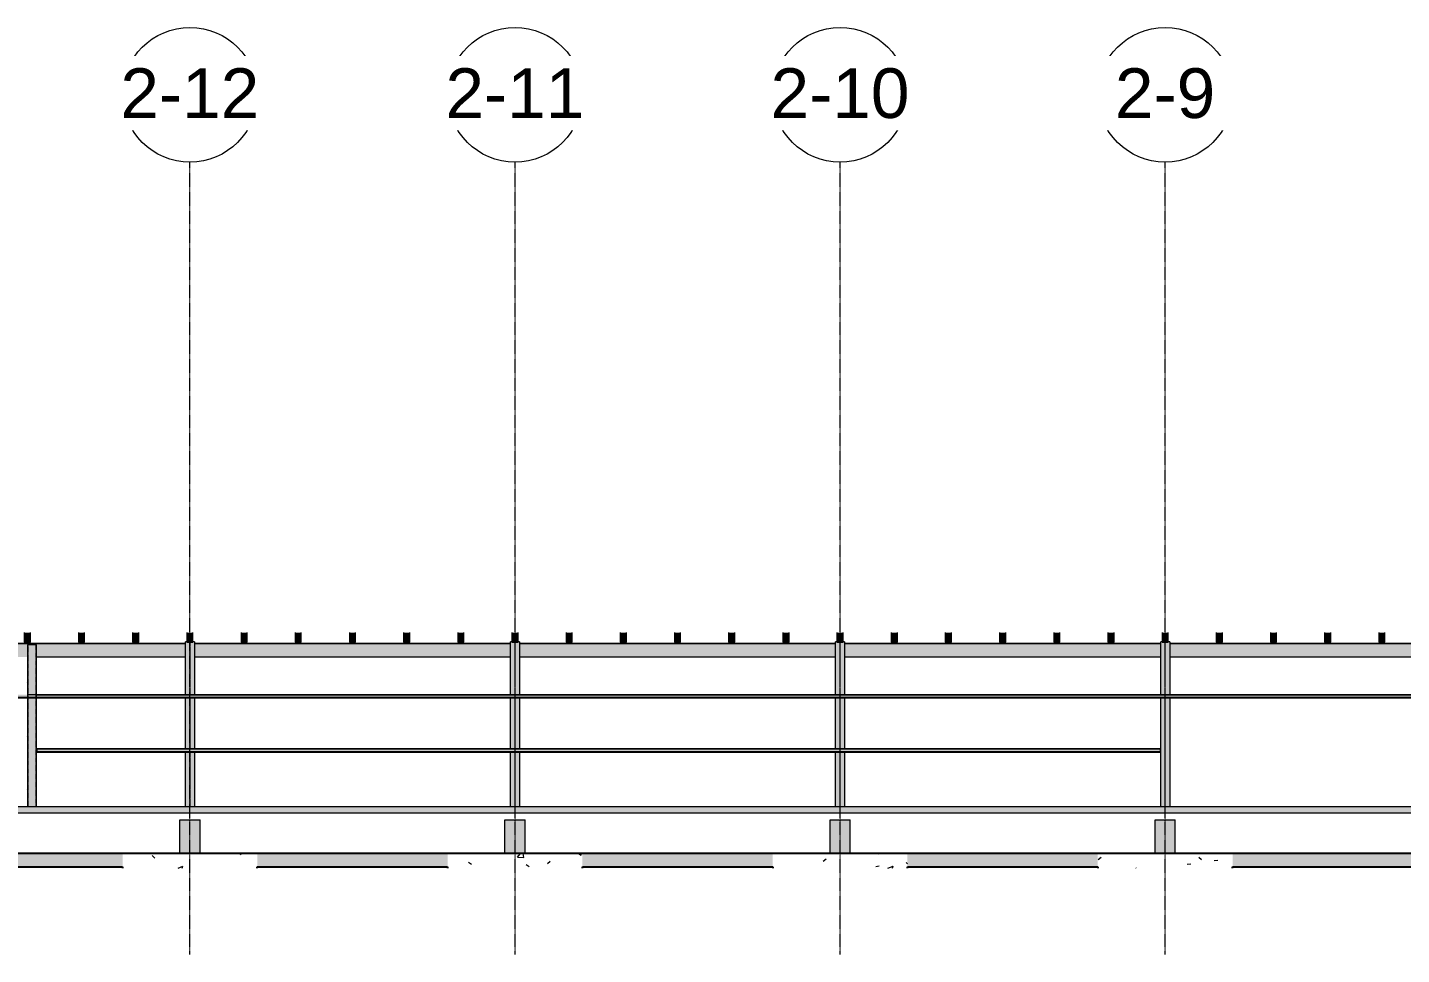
# Model space of a CAD drawing. Header units: inches. Extents: x 21954 to 47768, y -132 to 769.
# Drawn here: x 28552 to 29776, y -132 to 694 of the extents above; entities that cross this region are included whole.
import ezdxf

# ---------------------------------------------------------------- set-up
doc = ezdxf.new("R2010")
doc.units = ezdxf.units.IN
doc.header["$MEASUREMENT"] = 0
doc.linetypes.add('Grid Line 1_2_', pattern=[0.875, 0.5, -0.125, 0.125, -0.125])
doc.linetypes.add('Hidden 1_8_', pattern=[0.1875, 0.125, -0.0625])
for name, color, linetype, lineweight in [('C-BLDG-PADS', 91, 'Continuous', 9), ('S-BEAM', 12, 'Continuous', 9), ('S-COLS', 52, 'Continuous', 9), ('S-FNDN', 32, 'Continuous', 9), ('S-GRID', 1, 'Continuous', 9), ('S-GRID-IDEN', 1, 'Continuous', 9)]:
    doc.layers.add(name, color=color, linetype=linetype, lineweight=lineweight)
doc.styles.add('Arial', font='arial.ttf', dxfattribs={"height": 44.258982})
pattern_1 = [(50, (31469.516, 92.95), (68.8574, -6.02404), [7.2, -79.2]), (355, (31469.516, 92.95), (-13.3201, 72.2107), [5.76, -63.36]), (100.451, (31475.254, 92.446), (55.53753, 66.1862), [6.119, -67.31]), (46.184, (31469.52, 112.15), (102.455, -15.8907), [10.8, -118.8]), (96.636, (31478.05, 110.82), (89.7274, 93.5155), [9.179, -100.964]), (351.184, (31469.52, 112.15), (89.7283, 93.5149), [8.64, -95.04]), (21, (31479.116, 107.35), (57.30352, -38.65147), [7.2, -79.2]), (326, (31479.116, 107.35), (23.3584, 69.6146), [5.76, -63.36]), (71.451, (31483.89, 104.13), (80.66193, 30.96264), [6.119, -67.31]), (37.5, (31469.516, 92.948), (1.167627, 31.95777), [3.168, -59.424, 3.168, -61.152, -63.6]), (37.5, (31469.516, 92.948), (1.167627, 31.95777), [-126.912, 3.168, -60.432]), (7.5, (31469.516, 92.948), (25.2549, 37.86335), [3.168, -33.504, 3.168, -57.984, -24.24]), (7.5, (31469.516, 92.948), (25.2549, 37.86335), [-97.824, 3.168, -21.072]), (327.5, (31448.108, 92.948), (51.247365, -2.16529), [3.168, -20.832, 3.168, -71.712, -99.36]), (327.5, (31448.108, 92.948), (51.247365, -2.16529), [-98.88, 3.168, -96.192]), (317.5, (31438.51, 92.95), (55.98627, 9.60998), [3.168, -28.032, 3.168, -46.56, -70.56]), (317.5, (31438.51, 92.95), (55.98627, 9.60998), [-80.928, 3.168, -67.392])]

# ---------------------------------------------------------------- blocks, each defined once
blk = doc.blocks.new('Struct_Sports Complex_2015_rvt-2-Structural - Elevation - South')
at = {"layer": 'S-FNDN', "lineweight": 5}
for points in [[(23094.9, -42), (23094.9, -12), (23076.9, -12), (23076.9, -42)], [(23384.4, -42), (23384.4, -12), (23366.4, -12), (23366.4, -42)], [(23673.9, -42), (23673.9, -12), (23655.9, -12), (23655.9, -42)], [(23963.4, -42), (23963.4, -12), (23945.4, -12), (23945.4, -42)]]:
    blk.add_hatch(color=9, dxfattribs=at).paths.add_polyline_path(points, flags=0)
at = {"layer": 'S-FNDN'}
h = blk.add_hatch(dxfattribs=at)
h.set_pattern_fill('FP_3', color=256, style=0, pattern_type=2)
h.set_pattern_definition(pattern_1)
h.paths.add_polyline_path([(24303.9, -54), (24473.4, -54), (24473.4, -42), (24303.9, -42)], flags=0)
h.paths.add_polyline_path([(26238.4, -54), (26238.4, -42), (26022.9, -42), (26022.9, -54), (26087.4, -54)], flags=0)
h.paths.add_polyline_path([(22343.9, -54), (22525.3, -54), (22525.3, -42), (22343.9, -42)], flags=0)
h.paths.add_polyline_path([(22216.8, -54), (22283.9, -54), (22283.9, -42), (22103.8, -42), (22103.8, -54)], flags=0)
h.paths.add_polyline_path([(25938.9, -54), (25938.9, -42), (25733.4, -42), (25733.4, -54), (25810.9, -54)], flags=0)
h.paths.add_polyline_path([(22585.3, -54), (22765.3, -54), (22765.3, -42), (22585.3, -42)], flags=0)
h.paths.add_polyline_path([(25649.4, -54), (25649.4, -42), (25461.9, -42), (25461.9, -54), (25534.4, -54)], flags=0)
h.paths.add_polyline_path([(22825.3, -54), (23025.9, -54), (23025.9, -42), (22825.3, -42)], flags=0)
h.paths.add_polyline_path([(25341.9, -54), (25341.9, -42), (25172.4, -42), (25172.4, -54), (25258, -54)], flags=0)
h.paths.add_polyline_path([(23315.4, -54), (23315.4, -42), (23145.9, -42), (23145.9, -54)], flags=0)
h.paths.add_polyline_path([(25052.4, -54), (25052.4, -42), (24882.9, -42), (24882.9, -54), (24981.5, -54)], flags=0)
h.paths.add_polyline_path([(23435.4, -54), (23604.9, -54), (23604.9, -42), (23435.4, -42)], flags=0)
h.paths.add_polyline_path([(24762.9, -54), (24762.9, -42), (24593.4, -42), (24593.4, -54), (24705, -54)], flags=0)
h.paths.add_polyline_path([(23724.9, -54), (23894.4, -54), (23894.4, -42), (23724.9, -42)], flags=0)
h.paths.add_polyline_path([(24014.4, -54), (24183.9, -54), (24183.9, -42), (24014.4, -42)], flags=0)
h = blk.add_hatch(dxfattribs=at)
h.set_pattern_fill('FP_3', color=256, style=0, pattern_type=2)
h.set_pattern_definition(pattern_1)
h.paths.add_polyline_path([(23025.9, -55), (23145.9, -55), (23145.9, -42), (23025.9, -42), (23025.9, -54)], flags=0)
h = blk.add_hatch(dxfattribs=at)
h.set_pattern_fill('FP_3', color=256, style=0, pattern_type=2)
h.set_pattern_definition(pattern_1)
h.paths.add_polyline_path([(23315.4, -55), (23435.4, -55), (23435.4, -42), (23315.4, -42), (23315.4, -54)], flags=0)
h = blk.add_hatch(dxfattribs=at)
h.set_pattern_fill('FP_3', color=256, style=0, pattern_type=2)
h.set_pattern_definition(pattern_1)
h.paths.add_polyline_path([(23714.6, -55), (23724.9, -55), (23724.9, -42), (23604.9, -42), (23604.9, -55)], flags=0)
h = blk.add_hatch(dxfattribs=at)
h.set_pattern_fill('FP_3', color=256, style=0, pattern_type=2)
h.set_pattern_definition(pattern_1)
h.paths.add_polyline_path([(24004.1, -55), (24014.4, -55), (24014.4, -42), (23894.4, -42), (23894.4, -55)], flags=0)
at = {"layer": 'S-FNDN', "color": 250}
for p, q in [((23076.9, -12), (23094.9, -12)), ((23076.9, -42), (23076.9, -12)), ((23094.9, -42), (23094.9, -12)), ((23366.4, -12), (23384.4, -12)), ((23366.4, -42), (23366.4, -12)), ((23384.4, -42), (23384.4, -12)), ((23655.9, -12), (23673.9, -12)), ((23655.9, -42), (23655.9, -12)), ((23673.9, -42), (23673.9, -12)), ((23945.4, -12), (23963.4, -12)), ((23945.4, -42), (23945.4, -12)), ((23963.4, -42), (23963.4, -12))]:
    blk.add_line(p, q, dxfattribs=at)
at = {"layer": 'S-FNDN', "color": 7, "lineweight": 25}
for p, q in [((23025.9, -42), (22825.3, -42)), ((23145.9, -42), (23025.9, -42)), ((23315.4, -42), (23145.9, -42)), ((23435.4, -42), (23315.4, -42)), ((23604.9, -42), (23435.4, -42)), ((23724.9, -42), (23604.9, -42)), ((23894.4, -42), (23724.9, -42)), ((24014.4, -42), (23894.4, -42)), ((24183.9, -42), (24014.4, -42)), ((22825.3, -54), (23025.9, -54)), ((23025.9, -54), (23025.9, -55)), ((23145.9, -54), (23315.4, -54)), ((23145.9, -55), (23145.9, -54)), ((23315.4, -54), (23315.4, -55)), ((23435.4, -54), (23604.9, -54)), ((23435.4, -55), (23435.4, -54)), ((23604.9, -54), (23604.9, -55)), ((23724.9, -54), (23894.4, -54)), ((23724.9, -55), (23724.9, -54)), ((23894.4, -54), (23894.4, -55)), ((24014.4, -54), (24183.9, -54)), ((24014.4, -55), (24014.4, -54))]:
    blk.add_line(p, q, dxfattribs=at)
blk = doc.blocks.new('W-Wide Flange-Column - B2_D-1169473-Structural - Elevation - South')
at = {"layer": 'S-COLS'}
h = blk.add_hatch(color=256, dxfattribs=at)
h.paths.add_polyline_path([(23081.9, 0), (23089.9, 0), (23089.9, 48.3), (23081.9, 48.3)], flags=0)
h.paths.add_polyline_path([(23089.9, 51.3), (23089.9, 96.7), (23081.9, 96.7), (23081.9, 51.3)], flags=0)
h.paths.add_polyline_path([(23081.9, 99.7), (23089.9, 99.7), (23089.9, 146.5), (23088.6, 146.5), (23088.6, 146.2), (23083.1, 146.2), (23083.1, 146.5), (23081.9, 146.5), (23081.9, 132.6)], flags=0)
for p, q in [((23081.9, 99.7), (23081.9, 146.5)), ((23083.1, 146.5), (23081.9, 146.5)), ((23089.9, 146.5), (23088.6, 146.5)), ((23089.9, 146.5), (23089.9, 99.7)), ((23081.9, 51.3), (23081.9, 96.7)), ((23089.9, 96.7), (23089.9, 51.3)), ((23081.9, 0), (23081.9, 48.3)), ((23089.9, 48.3), (23089.9, 0))]:
    blk.add_line(p, q, dxfattribs=at)
at = {"layer": 'S-COLS', "linetype": 'Hidden 1_8_'}
for p, q in [((23085.7, 146.2), (23085.7, 99.7)), ((23086, 99.7), (23086, 146.2)), ((23085.7, 96.7), (23085.7, 51.3)), ((23086, 51.3), (23086, 96.7)), ((23085.7, 48.3), (23085.7, 0)), ((23086, 0), (23086, 48.3))]:
    blk.add_line(p, q, dxfattribs=at)
blk = doc.blocks.new('W-Wide Flange-Column - B2_D-V22-Structural - Elevation - South')
at = {"layer": 'S-COLS'}
h = blk.add_hatch(color=256, dxfattribs=at)
h.paths.add_polyline_path([(23958.4, 0), (23958.4, 96.7), (23950.4, 96.7), (23950.4, 0)], flags=0)
h.paths.add_polyline_path([(23958.4, 99.7), (23958.4, 146.5), (23957.1, 146.5), (23957.1, 146.2), (23951.6, 146.2), (23951.6, 146.5), (23950.4, 146.5), (23950.4, 99.7)], flags=0)
for p, q in [((23950.4, 99.7), (23950.4, 146.5)), ((23951.6, 146.5), (23950.4, 146.5)), ((23958.4, 146.5), (23957.1, 146.5)), ((23958.4, 146.5), (23958.4, 99.7)), ((23950.4, 0), (23950.4, 96.7)), ((23958.4, 96.7), (23958.4, 0))]:
    blk.add_line(p, q, dxfattribs=at)
at = {"layer": 'S-COLS', "linetype": 'Hidden 1_8_'}
for p, q in [((23954.2, 146.2), (23954.2, 99.7)), ((23954.5, 99.7), (23954.5, 146.2)), ((23954.2, 96.7), (23954.2, 0)), ((23954.5, 0), (23954.5, 96.7))]:
    blk.add_line(p, q, dxfattribs=at)
blk = doc.blocks.new('W-Wide Flange - 8_ WIDE-1169474-Structural - Elevation - South')
at = {"layer": 'S-BEAM'}
h = blk.add_hatch(color=256, dxfattribs=at)
h.paths.add_polyline_path([(23951.6, 147.1), (23951.6, 147.2), (23951.4, 147.2), (23951.4, 147.1)], flags=0)
h.paths.add_polyline_path([(23957.1, 147.1), (23957.4, 147.1), (23957.4, 147.2), (23957.4, 147.2), (23957.1, 147.2)], flags=0)
h = blk.add_hatch(color=256, dxfattribs=at)
h.paths.add_polyline_path([(23957.1, 146.5), (23957.4, 146.5), (23957.4, 147.1), (23957.1, 147), (23957.1, 146.7)], flags=0)
h.paths.add_polyline_path([(23951.6, 146.5), (23951.6, 147.1), (23951.4, 147.1), (23951.4, 146.5)], flags=0)
for p, q in [((23951.4, 147.1), (23951.4, 147.2)), ((23951.6, 147.1), (23951.4, 147.1)), ((23951.4, 147.1), (23951.4, 146.5)), ((23957.4, 147.1), (23957.1, 147.1)), ((23957.4, 147.1), (23957.4, 147.2)), ((23957.4, 146.5), (23957.4, 147.1))]:
    blk.add_line(p, q, dxfattribs=at)
blk = doc.blocks.new('Girt_C - 8_D-1099926-Structural - Elevation - South')
at = {"layer": 'S-BEAM'}
h = blk.add_hatch(color=256, dxfattribs=at)
h.paths.add_polyline_path([(26270.4, 99.2), (26270.4, 99.6), (22949.3, 99.6), (22949.3, 99.2), (26260.2, 99.2)], flags=0)
h.paths.add_polyline_path([(22078.5, 99.2), (22941.3, 99.2), (22941.3, 99.6), (22072.6, 99.6), (22072.6, 99.2)], flags=0)
h.paths.add_polyline_path([(22948.6, 99.4), (22948.9, 99.5), (22948.9, 99.6), (22941.7, 99.5), (22942, 99.4)], flags=0)
h = blk.add_hatch(color=256, dxfattribs=at)
h.paths.add_polyline_path([(24221.2, 96.9), (26270.4, 96.9), (26270.4, 99.2), (22949.3, 99.2), (22949.3, 96.9), (24152.1, 96.9)], flags=0)
h.paths.add_polyline_path([(22804.3, 96.9), (22941.3, 96.9), (22941.3, 99.2), (22072.6, 99.2), (22072.6, 96.9), (22769.7, 96.9)], flags=0)
for p, q in [((22941.6, 99.7), (22948.9, 99.7)), ((22941.6, 99.6), (22948.9, 99.6)), ((22949.3, 99.7), (26270.4, 99.7)), ((22949.3, 99.6), (26270.4, 99.6)), ((22949.3, 99.2), (26270.4, 99.2)), ((22949.3, 96.9), (26270.4, 96.9))]:
    blk.add_line(p, q, dxfattribs=at)
at = {"layer": 'S-BEAM', "lineweight": 15}
for p, q in [((26270.4, 96.8), (22072.6, 96.8)), ((22072.6, 96.7), (26270.4, 96.7))]:
    blk.add_line(p, q, dxfattribs=at)
blk = doc.blocks.new('W-Wide Flange - W12X19-1098908-Structural - Elevation - South')
at = {"layer": 'S-BEAM'}
h = blk.add_hatch(color=256, dxfattribs=at)
h.paths.add_polyline_path([(24537.4, 144.7), (24818.9, 144.7), (24818.9, 145.1), (24537.4, 145.1)], flags=0)
h.paths.add_polyline_path([(26262.9, 144.7), (26262.9, 145.1), (25985.9, 145.1), (25985.9, 144.7), (26260.2, 144.7)], flags=0)
h.paths.add_polyline_path([(22804.3, 144.7), (23081.9, 144.7), (23081.9, 145.1), (22803.4, 145.1), (22803.4, 144.7)], flags=0)
h.paths.add_polyline_path([(25975.9, 144.7), (25975.9, 145.1), (25696.4, 145.1), (25696.4, 144.7), (25966.4, 144.7)], flags=0)
h.paths.add_polyline_path([(23089.9, 144.7), (23371.4, 144.7), (23371.4, 145.1), (23089.9, 145.1)], flags=0)
h.paths.add_polyline_path([(23379.4, 144.7), (23660.9, 144.7), (23660.9, 145.1), (23379.4, 145.1)], flags=0)
h.paths.add_polyline_path([(25686.4, 144.7), (25686.4, 145.1), (25405.9, 145.1), (25405.9, 144.7), (25672.7, 144.7)], flags=0)
h.paths.add_polyline_path([(23668.9, 144.7), (23950.4, 144.7), (23950.4, 145.1), (23668.9, 145.1)], flags=0)
h.paths.add_polyline_path([(25397.9, 144.7), (25397.9, 145.1), (25116.4, 145.1), (25116.4, 144.7), (25396.2, 144.7)], flags=0)
h.paths.add_polyline_path([(23958.4, 144.7), (24239.9, 144.7), (24239.9, 145.1), (23958.4, 145.1)], flags=0)
h.paths.add_polyline_path([(25108.4, 144.7), (25108.4, 145.1), (24826.9, 145.1), (24826.9, 144.7), (25102.4, 144.7)], flags=0)
h.paths.add_polyline_path([(24247.9, 144.7), (24529.4, 144.7), (24529.4, 145.1), (24247.9, 145.1)], flags=0)
h = blk.add_hatch(color=256, dxfattribs=at)
h.paths.add_polyline_path([(22803.4, 144.2), (23081.9, 144.2), (23081.9, 144.7), (22803.4, 144.6), (22803.4, 144.3)], flags=0)
h.paths.add_polyline_path([(25405.9, 144.2), (25686.4, 144.2), (25686.4, 144.7), (25405.9, 144.6), (25405.9, 144.2)], flags=0)
h.paths.add_polyline_path([(26262.9, 144.2), (26262.9, 144.7), (25985.9, 144.6), (25985.9, 144.2), (26260.2, 144.2)], flags=0)
h.paths.add_polyline_path([(23089.9, 144.2), (23371.4, 144.2), (23371.4, 144.7), (23089.9, 144.6), (23089.9, 144.3)], flags=0)
h.paths.add_polyline_path([(23379.4, 144.2), (23660.9, 144.3), (23660.9, 144.7), (23379.4, 144.6), (23379.4, 144.3)], flags=0)
h.paths.add_polyline_path([(23668.9, 144.2), (23950.4, 144.3), (23950.4, 144.7), (23668.9, 144.6), (23668.9, 144.3)], flags=0)
h.paths.add_polyline_path([(23958.4, 144.2), (24239.9, 144.3), (24239.9, 144.7), (23958.4, 144.6), (23958.4, 144.3)], flags=0)
h.paths.add_polyline_path([(25975.9, 144.2), (25975.9, 144.7), (25696.4, 144.6), (25696.4, 144.2), (25966.4, 144.2)], flags=0)
h.paths.add_polyline_path([(24247.9, 144.2), (24529.4, 144.2), (24529.4, 144.7), (24247.9, 144.6), (24247.9, 144.3)], flags=0)
h.paths.add_polyline_path([(24537.4, 144.2), (24818.9, 144.2), (24818.9, 144.7), (24537.4, 144.6), (24537.4, 144.2)], flags=0)
h.paths.add_polyline_path([(25397.9, 144.2), (25397.9, 144.7), (25116.4, 144.6), (25116.4, 144.2), (25396.2, 144.2)], flags=0)
h.paths.add_polyline_path([(24826.9, 144.2), (25108.4, 144.2), (25108.4, 144.7), (24826.9, 144.6), (24826.9, 144.2)], flags=0)
h = blk.add_hatch(color=256, dxfattribs=at)
h.paths.add_polyline_path([(22803.4, 133.7), (22941.3, 133.7), (22941.3, 144), (22949.3, 144), (22949.3, 133.7), (23081.9, 133.7), (23081.9, 144.2), (22803.4, 144.2), (22803.4, 137.3)], flags=0)
h.paths.add_polyline_path([(26260.2, 133.7), (26262.9, 133.7), (26262.9, 144.2), (25985.9, 144.2), (25985.9, 133.7), (26225.6, 133.7)], flags=0)
h.paths.add_polyline_path([(23089.9, 133.7), (23371.4, 133.7), (23371.4, 144.2), (23089.9, 144.2), (23089.9, 142)], flags=0)
h.paths.add_polyline_path([(25975.9, 133.7), (25975.9, 144.2), (25696.4, 144.2), (25696.4, 133.7), (25966.4, 133.7)], flags=0)
h.paths.add_polyline_path([(23379.4, 133.7), (23660.9, 133.7), (23660.9, 144.2), (23379.4, 144.2), (23379.4, 142)], flags=0)
h.paths.add_polyline_path([(25686.4, 133.7), (25686.4, 144.2), (25405.9, 144.2), (25405.9, 133.7), (25672.7, 133.7)], flags=0)
h.paths.add_polyline_path([(23668.9, 133.7), (23950.4, 133.7), (23950.4, 144.2), (23668.9, 144.2)], flags=0)
h.paths.add_polyline_path([(23958.4, 133.7), (24239.9, 133.7), (24239.9, 144.2), (23958.4, 144.2), (23958.4, 142)], flags=0)
h.paths.add_polyline_path([(25397.9, 133.7), (25397.9, 144.2), (25116.4, 144.2), (25116.4, 133.7), (25396.2, 133.7)], flags=0)
h.paths.add_polyline_path([(25108.4, 133.7), (25108.4, 144.2), (24826.9, 144.2), (24826.9, 133.7), (25102.4, 133.7)], flags=0)
h.paths.add_polyline_path([(24247.9, 133.7), (24529.4, 133.7), (24529.4, 144.2), (24247.9, 144.2), (24247.9, 142)], flags=0)
h.paths.add_polyline_path([(24566.8, 133.7), (24818.9, 133.7), (24818.9, 144.2), (24537.4, 144.2), (24537.4, 133.7), (24549.5, 133.7)], flags=0)
h = blk.add_hatch(color=256, dxfattribs=at)
h.paths.add_polyline_path([(26262.9, 133.2), (26262.9, 133.7), (25985.9, 133.7), (25985.9, 133.2), (26260.2, 133.2)], flags=0)
h.paths.add_polyline_path([(23950.4, 133.2), (23950.4, 133.7), (23668.9, 133.7), (23668.9, 133.2), (23944.7, 133.2)], flags=0)
h.paths.add_polyline_path([(25102.4, 133.2), (25108.4, 133.3), (25108.4, 133.7), (24826.9, 133.6), (24826.9, 133.2), (25085.2, 133.2)], flags=0)
h.paths.add_polyline_path([(22977.1, 133.2), (23081.9, 133.3), (23081.9, 133.7), (22949.3, 133.7), (22949.3, 133.2)], flags=0)
h.paths.add_polyline_path([(24774.1, 133.2), (24818.9, 133.3), (24818.9, 133.7), (24537.4, 133.7), (24537.4, 133.2), (24705, 133.2)], flags=0)
h.paths.add_polyline_path([(25116.4, 133.2), (25397.9, 133.3), (25397.9, 133.7), (25116.4, 133.6), (25116.4, 133.2)], flags=0)
h.paths.add_polyline_path([(22803.4, 133.2), (22941.3, 133.3), (22941.3, 133.7), (22803.4, 133.7), (22803.4, 133.2)], flags=0)
h.paths.add_polyline_path([(23958.4, 133.2), (24239.9, 133.3), (24239.9, 133.7), (23958.4, 133.7), (23958.4, 133.2)], flags=0)
h.paths.add_polyline_path([(24247.9, 133.2), (24529.4, 133.3), (24529.4, 133.7), (24247.9, 133.7), (24247.9, 133.2)], flags=0)
h.paths.add_polyline_path([(23357.2, 133.2), (23371.4, 133.3), (23371.4, 133.7), (23089.9, 133.7), (23089.9, 133.2), (23322.7, 133.2)], flags=0)
h.paths.add_polyline_path([(25975.9, 133.2), (25975.9, 133.7), (25696.4, 133.7), (25696.4, 133.2), (25966.4, 133.2)], flags=0)
h.paths.add_polyline_path([(23379.4, 133.2), (23660.9, 133.3), (23660.9, 133.7), (23379.4, 133.7), (23379.4, 133.2)], flags=0)
h.paths.add_polyline_path([(25405.9, 133.2), (25686.4, 133.3), (25686.4, 133.7), (25405.9, 133.6), (25405.9, 133.2)], flags=0)
h = blk.add_hatch(color=256, dxfattribs=at)
h.paths.add_polyline_path([(26260.2, 132.9), (26262.9, 132.9), (26262.9, 133.2), (25985.9, 133.2), (25985.9, 132.9), (26225.6, 132.9)], flags=0)
h.paths.add_polyline_path([(22804.3, 132.9), (22941.3, 132.9), (22941.3, 133.2), (22803.4, 133.2), (22803.4, 132.9)], flags=0)
h.paths.add_polyline_path([(22949.3, 132.9), (23081.9, 132.9), (23081.9, 133.2), (22949.3, 133.2)], flags=0)
h.paths.add_polyline_path([(25975.9, 132.9), (25975.9, 133.2), (25696.4, 133.2), (25696.4, 132.9), (25966.4, 132.9)], flags=0)
h.paths.add_polyline_path([(23089.9, 132.9), (23371.4, 132.9), (23371.4, 133.2), (23089.9, 133.2)], flags=0)
h.paths.add_polyline_path([(23379.4, 132.9), (23660.9, 132.9), (23660.9, 133.2), (23379.4, 133.2)], flags=0)
h.paths.add_polyline_path([(25686.4, 132.9), (25686.4, 133.2), (25405.9, 133.2), (25405.9, 132.9), (25672.7, 132.9)], flags=0)
h.paths.add_polyline_path([(23668.9, 132.9), (23950.4, 132.9), (23950.4, 133.2), (23668.9, 133.2)], flags=0)
h.paths.add_polyline_path([(25397.9, 132.9), (25397.9, 133.2), (25116.4, 133.2), (25116.4, 132.9), (25396.2, 132.9)], flags=0)
h.paths.add_polyline_path([(23958.4, 132.9), (24239.9, 132.9), (24239.9, 133.2), (23958.4, 133.2)], flags=0)
h.paths.add_polyline_path([(25108.4, 132.9), (25108.4, 133.2), (24826.9, 133.2), (24826.9, 132.9), (25102.4, 132.9)], flags=0)
h.paths.add_polyline_path([(24818.9, 132.9), (24818.9, 133.2), (24537.4, 133.2), (24537.4, 132.9), (24808.7, 132.9)], flags=0)
h.paths.add_polyline_path([(24247.9, 132.9), (24529.4, 132.9), (24529.4, 133.2), (24247.9, 133.2)], flags=0)
for p, q in [((23081.9, 145.1), (22803.4, 145.1)), ((23081.9, 144.7), (22803.4, 144.7)), ((23371.4, 145.1), (23089.9, 145.1)), ((23371.4, 144.7), (23089.9, 144.7)), ((23660.9, 145.1), (23379.4, 145.1)), ((23660.9, 144.7), (23379.4, 144.7)), ((23950.4, 145.1), (23668.9, 145.1)), ((23950.4, 144.7), (23668.9, 144.7)), ((24239.9, 145.1), (23958.4, 145.1)), ((24239.9, 144.7), (23958.4, 144.7)), ((22949.3, 133.2), (23081.9, 133.2)), ((23081.9, 132.9), (22949.3, 132.9)), ((23089.9, 133.2), (23371.4, 133.2)), ((23371.4, 132.9), (23089.9, 132.9)), ((23379.4, 133.2), (23660.9, 133.2)), ((23660.9, 132.9), (23379.4, 132.9)), ((23668.9, 133.2), (23950.4, 133.2)), ((23950.4, 132.9), (23668.9, 132.9)), ((23958.4, 133.2), (24239.9, 133.2)), ((24239.9, 132.9), (23958.4, 132.9))]:
    blk.add_line(p, q, dxfattribs=at)
blk = doc.blocks.new('HSS-Hollow Structural Section-Column - HSS8X8X3_8-1159169-Structural - Elevation - South')
at = {"layer": 'S-COLS', "linetype": 'Hidden 1_8_'}
for p, q in [((22941.6, 144), (22941.6, 0)), ((22948.9, 0), (22948.9, 144))]:
    blk.add_line(p, q, dxfattribs=at)
blk = doc.blocks.new('Dimension Lumber - 5_5 x 7_5 Glulam-1166126-Structural - Elevation - South')
at = {"layer": 'S-BEAM'}
for points in [[(22847.4, 153.7), (22847.4, 154.7), (22841.9, 154.7), (22841.9, 153.7)], [(22847.4, 146.2), (22847.4, 153.7), (22841.9, 153.7), (22841.9, 146.2)]]:
    blk.add_hatch(color=256, dxfattribs=at).paths.add_polyline_path(points, flags=0)
for p, q in [((22841.9, 154.7), (22841.9, 153.7)), ((22847.4, 153.7), (22847.4, 154.7))]:
    blk.add_line(p, q, dxfattribs=at)
at = {"layer": 'S-BEAM', "lineweight": 15}
for p, q in [((22847.4, 153.7), (22841.9, 153.7)), ((22841.9, 153.7), (22841.9, 146.2)), ((22847.4, 146.2), (22847.4, 153.7)), ((22841.9, 146.2), (22847.4, 146.2))]:
    blk.add_line(p, q, dxfattribs=at)
blk = doc.blocks.new('Dimension Lumber - 5_5 x 7_5 Glulam-1166127-Structural - Elevation - South')
at = {"layer": 'S-BEAM'}
for points in [[(23957.1, 153.7), (23957.1, 154.7), (23951.6, 154.7), (23951.6, 153.7)], [(23951.6, 146.2), (23957.1, 146.2), (23957.1, 153.7), (23951.6, 153.7), (23951.6, 151.4)]]:
    blk.add_hatch(color=256, dxfattribs=at).paths.add_polyline_path(points, flags=0)
for p, q in [((23951.6, 154.7), (23951.6, 153.7)), ((23957.1, 153.7), (23957.1, 154.7))]:
    blk.add_line(p, q, dxfattribs=at)
at = {"layer": 'S-BEAM', "lineweight": 15}
for p, q in [((23957.1, 153.7), (23951.6, 153.7)), ((23951.6, 153.7), (23951.6, 146.2)), ((23957.1, 146.2), (23957.1, 153.7)), ((23951.6, 146.2), (23957.1, 146.2))]:
    blk.add_line(p, q, dxfattribs=at)
blk = doc.blocks.new('Girt_C - 8_D-1182436-Structural - Elevation - South')
at = {"layer": 'S-BEAM'}
for points in [[(23875.6, 48.8), (23949.9, 48.8), (23949.9, 51.1), (22949.8, 51.1), (22949.8, 48.8), (23599.1, 48.8)], [(23875.6, 48.4), (23949.9, 48.4), (23949.9, 48.8), (22949.8, 48.8), (22949.8, 48.4), (23599.1, 48.4)]]:
    blk.add_hatch(color=256, dxfattribs=at).paths.add_polyline_path(points, flags=0)
at = {"layer": 'S-BEAM', "lineweight": 15}
for p, q in [((23949.9, 51.3), (22949.8, 51.3)), ((22949.8, 51.3), (22949.8, 51.2)), ((22949.8, 51.2), (23949.9, 51.2)), ((23949.9, 51.2), (23949.9, 51.3))]:
    blk.add_line(p, q, dxfattribs=at)
at = {"layer": 'S-BEAM'}
for p, q in [((22949.8, 51.1), (22949.8, 51.2)), ((22949.8, 51.1), (23949.9, 51.1)), ((22949.8, 48.8), (22949.8, 51.1)), ((23949.9, 51.2), (23949.9, 51.1)), ((23949.9, 51.1), (23949.9, 48.8)), ((22949.8, 48.8), (23949.9, 48.8)), ((22949.8, 48.4), (22949.8, 48.8)), ((22949.8, 48.4), (23949.9, 48.4)), ((22949.8, 48.3), (22949.8, 48.4)), ((22949.8, 48.3), (23949.9, 48.3)), ((23949.9, 48.8), (23949.9, 48.4)), ((23949.9, 48.4), (23949.9, 48.3))]:
    blk.add_line(p, q, dxfattribs=at)
blk = doc.blocks.new('Grid - Grid Head - Circle-14747-Structural - Elevation - South')
at = {"layer": 'S-GRID-IDEN'}
blk.add_circle((23085.9, 633.8), 60, dxfattribs=at)

msp = doc.modelspace()

# ---------------------------------------------------------------- hatches: boundary and pattern name
at = {"layer": 'C-BLDG-PADS', "lineweight": 5}
msp.add_hatch(color=256, dxfattribs=at).paths.add_polyline_path([(31698.2, -6), (31887.8, -6), (31887.8, 0), (27677, 0), (27677, -6), (31421.8, -6)], flags=0)
at = {"layer": 'S-COLS'}
h = msp.add_hatch(dxfattribs=at)
h.set_pattern_fill('FP_4', color=256, style=0, pattern_type=2)
h.set_pattern_definition([(45, (31469.516, 92.948), (-23.7588, 23.7588), []), (45, (31469.516, 128.948), (-23.7588, 23.7588), [])])
h.paths.add_polyline_path([(28559.8, 0), (28560.1, 0), (28560.1, 144), (28559.8, 144), (28559.8, 95.1)], flags=0)
h.paths.add_polyline_path([(28552.5, 0), (28552.5, 144), (28552.1, 144), (28552.1, 0)], flags=0)
at = {"layer": 'S-COLS', "lineweight": 5}
h = msp.add_hatch(color=256, dxfattribs=at)
h.paths.add_polyline_path([(28552.7, 0), (28552.8, 0), (28552.8, 96.7), (28552.5, 96.7), (28552.5, 0)], flags=0)
h.paths.add_polyline_path([(28552.7, 96.8), (28552.8, 96.8), (28552.8, 99.4), (28552.5, 99.5), (28552.6, 99.7), (28552.8, 99.7), (28552.8, 144), (28552.5, 144), (28552.6, 96.8), (28552.7, 96.8)], flags=0)
h = msp.add_hatch(color=256, dxfattribs=at)
h.paths.add_polyline_path([(28559.4, 0), (28559.4, 96.7), (28552.8, 96.7), (28552.8, 0)], flags=0)
h.paths.add_polyline_path([(28559.4, 96.8), (28559.4, 99.4), (28552.8, 99.4), (28552.8, 96.8)], flags=0)
h.paths.add_polyline_path([(28552.8, 99.7), (28559.4, 99.7), (28559.4, 144), (28552.8, 144), (28552.8, 132.6)], flags=0)
h = msp.add_hatch(color=256, dxfattribs=at)
h.paths.add_polyline_path([(28559.6, 0), (28559.8, 0), (28559.7, 96.7), (28559.4, 96.7), (28559.4, 0)], flags=0)
h.paths.add_polyline_path([(28559.6, 96.8), (28559.8, 96.8), (28559.7, 144), (28559.4, 144), (28559.5, 99.7), (28559.8, 99.6), (28559.6, 99.4), (28559.4, 99.4), (28559.5, 96.8)], flags=0)

# ---------------------------------------------------------------- linework, layer by layer
at = {"layer": 'C-BLDG-PADS'}
for p, q in [((27677, 0), (28552.1, 0)), ((28552.5, 0), (28559.8, 0)), ((28560.1, 0), (31887.8, 0)), ((31887.8, -6), (27677, -6))]:
    msp.add_line(p, q, dxfattribs=at)
at = {"layer": 'S-COLS', "lineweight": 15}
for p, q in [((28552.5, 144), (28552.1, 144)), ((28552.1, 144), (28552.1, 0)), ((28552.5, 0), (28552.5, 144)), ((28560.1, 144), (28559.8, 144)), ((28559.8, 144), (28559.8, 0)), ((28560.1, 0), (28560.1, 144)), ((28552.1, 0), (28552.5, 0)), ((28559.8, 0), (28560.1, 0))]:
    msp.add_line(p, q, dxfattribs=at)
at = {"layer": 'S-COLS'}
for p, q in [((28552.8, 144), (28552.5, 144)), ((28559.4, 144), (28552.8, 144)), ((28559.8, 144), (28559.4, 144))]:
    msp.add_line(p, q, dxfattribs=at)
at = {"layer": 'S-GRID', "linetype": 'Grid Line 1_2_'}
for p, q in [((28696.8, -132), (28696.8, 573.8)), ((28696.8, -132), (28696.8, 573.8)), ((28986.3, -132), (28986.3, 573.8)), ((28986.3, -132), (28986.3, 573.8)), ((29275.8, -132), (29275.8, 573.8)), ((29275.8, -132), (29275.8, 573.8)), ((29565.3, -132), (29565.3, 573.8)), ((29565.3, -132), (29565.3, 573.8))]:
    msp.add_line(p, q, dxfattribs=at)

# ---------------------------------------------------------------- block references
at = {"color": 10, "lineweight": 5}
msp.add_blockref('Struct_Sports Complex_2015_rvt-2-Structural - Elevation - South', (5610.9, 0), dxfattribs=at)
at = {"layer": 'S-BEAM'}
for name, p in [('Dimension Lumber - 5_5 x 7_5 Glulam-1166126-Structural - Elevation - South', (5707.4, 0)), ('Dimension Lumber - 5_5 x 7_5 Glulam-1166126-Structural - Elevation - South', (5755.6, 0)), ('Dimension Lumber - 5_5 x 7_5 Glulam-1166126-Structural - Elevation - South', (5803.9, 0)), ('Dimension Lumber - 5_5 x 7_5 Glulam-1166126-Structural - Elevation - South', (5852.1, 0)), ('Dimension Lumber - 5_5 x 7_5 Glulam-1166126-Structural - Elevation - South', (5900.4, 0)), ('Dimension Lumber - 5_5 x 7_5 Glulam-1166126-Structural - Elevation - South', (5948.6, 0)), ('Dimension Lumber - 5_5 x 7_5 Glulam-1166126-Structural - Elevation - South', (5996.9, 0)), ('Dimension Lumber - 5_5 x 7_5 Glulam-1166126-Structural - Elevation - South', (6045.1, 0)), ('Dimension Lumber - 5_5 x 7_5 Glulam-1166126-Structural - Elevation - South', (6093.4, 0)), ('Dimension Lumber - 5_5 x 7_5 Glulam-1166126-Structural - Elevation - South', (6141.6, 0)), ('Dimension Lumber - 5_5 x 7_5 Glulam-1166126-Structural - Elevation - South', (6189.9, 0)), ('Dimension Lumber - 5_5 x 7_5 Glulam-1166126-Structural - Elevation - South', (6238.1, 0)), ('Dimension Lumber - 5_5 x 7_5 Glulam-1166126-Structural - Elevation - South', (6286.4, 0)), ('Dimension Lumber - 5_5 x 7_5 Glulam-1166126-Structural - Elevation - South', (6334.6, 0)), ('Dimension Lumber - 5_5 x 7_5 Glulam-1166126-Structural - Elevation - South', (6382.9, 0)), ('Dimension Lumber - 5_5 x 7_5 Glulam-1166126-Structural - Elevation - South', (6431.1, 0)), ('Dimension Lumber - 5_5 x 7_5 Glulam-1166126-Structural - Elevation - South', (6479.4, 0)), ('Dimension Lumber - 5_5 x 7_5 Glulam-1166126-Structural - Elevation - South', (6527.6, 0)), ('Dimension Lumber - 5_5 x 7_5 Glulam-1166126-Structural - Elevation - South', (6575.9, 0)), ('Dimension Lumber - 5_5 x 7_5 Glulam-1166126-Structural - Elevation - South', (6624.1, 0)), ('Dimension Lumber - 5_5 x 7_5 Glulam-1166126-Structural - Elevation - South', (6672.4, 0)), ('W-Wide Flange - 8_ WIDE-1169474-Structural - Elevation - South', (5610.9, 0)), ('Dimension Lumber - 5_5 x 7_5 Glulam-1166127-Structural - Elevation - South', (5610.9, 0)), ('Dimension Lumber - 5_5 x 7_5 Glulam-1166127-Structural - Elevation - South', (5659.1, 0)), ('Dimension Lumber - 5_5 x 7_5 Glulam-1166127-Structural - Elevation - South', (5707.4, 0)), ('Dimension Lumber - 5_5 x 7_5 Glulam-1166127-Structural - Elevation - South', (5755.6, 0)), ('Dimension Lumber - 5_5 x 7_5 Glulam-1166127-Structural - Elevation - South', (5803.9, 0)), ('W-Wide Flange - W12X19-1098908-Structural - Elevation - South', (5610.9, 0)), ('Girt_C - 8_D-1099926-Structural - Elevation - South', (5610.9, 0)), ('Girt_C - 8_D-1182436-Structural - Elevation - South', (5610.9, 0))]:
    msp.add_blockref(name, p, dxfattribs=at)
at = {"layer": 'S-COLS', "linetype": 'Hidden 1_8_'}
msp.add_blockref('HSS-Hollow Structural Section-Column - HSS8X8X3_8-1159169-Structural - Elevation - South', (5610.9, 0), dxfattribs=at)
at = {"layer": 'S-COLS'}
for name, p in [('W-Wide Flange-Column - B2_D-1169473-Structural - Elevation - South', (5610.9, 0)), ('W-Wide Flange-Column - B2_D-1169473-Structural - Elevation - South', (5900.4, 0)), ('W-Wide Flange-Column - B2_D-1169473-Structural - Elevation - South', (6189.9, 0)), ('W-Wide Flange-Column - B2_D-V22-Structural - Elevation - South', (5610.9, 0))]:
    msp.add_blockref(name, p, dxfattribs=at)
at = {"layer": 'S-GRID-IDEN'}
for p in [(5610.9, 0), (5900.4, 0), (6189.9, 0), (6479.4, 0)]:
    msp.add_blockref('Grid - Grid Head - Circle-14747-Structural - Elevation - South', p, dxfattribs=at)

# ---------------------------------------------------------------- next in the draw order: texts
at = {"layer": 'S-GRID-IDEN', "char_height": 44.26, "attachment_point": 2, "line_spacing_factor": 0.938532, "style": 'Arial', "bg_fill": 3, "box_fill_scale": 1.25, "bg_fill_color": 0, "bg_fill_transparency": 0}
for s, insert, width in [('1-12', (28696.7, 657.4), 147.42), ('1-11', (28986.2, 657.4), 147.42), ('1-10', (29275.7, 657.4), 147.42), ('1-9', (29565.2, 657.4), 106.38)]:
    msp.add_mtext(s, dxfattribs=dict(at, insert=insert, width=width))

# ---------------------------------------------------------------- next in the draw order: block references
at = {"layer": 'S-GRID-IDEN'}
for p in [(5610.9, 0), (5900.4, 0), (6189.9, 0), (6479.4, 0)]:
    msp.add_blockref('Grid - Grid Head - Circle-14747-Structural - Elevation - South', p, dxfattribs=at)

# ---------------------------------------------------------------- next in the draw order: texts
at = {"layer": 'S-GRID-IDEN', "char_height": 44.26, "attachment_point": 2, "line_spacing_factor": 0.938532, "style": 'Arial', "bg_fill": 3, "box_fill_scale": 1.25, "bg_fill_color": 0, "bg_fill_transparency": 0}
for s, insert, width in [('2-12', (28696.7, 657.4), 147.42), ('2-11', (28986.2, 657.4), 147.42), ('2-10', (29275.7, 657.4), 147.42), ('2-9', (29565.2, 657.4), 106.38)]:
    msp.add_mtext(s, dxfattribs=dict(at, insert=insert, width=width))

doc.saveas('drawing.dxf')
